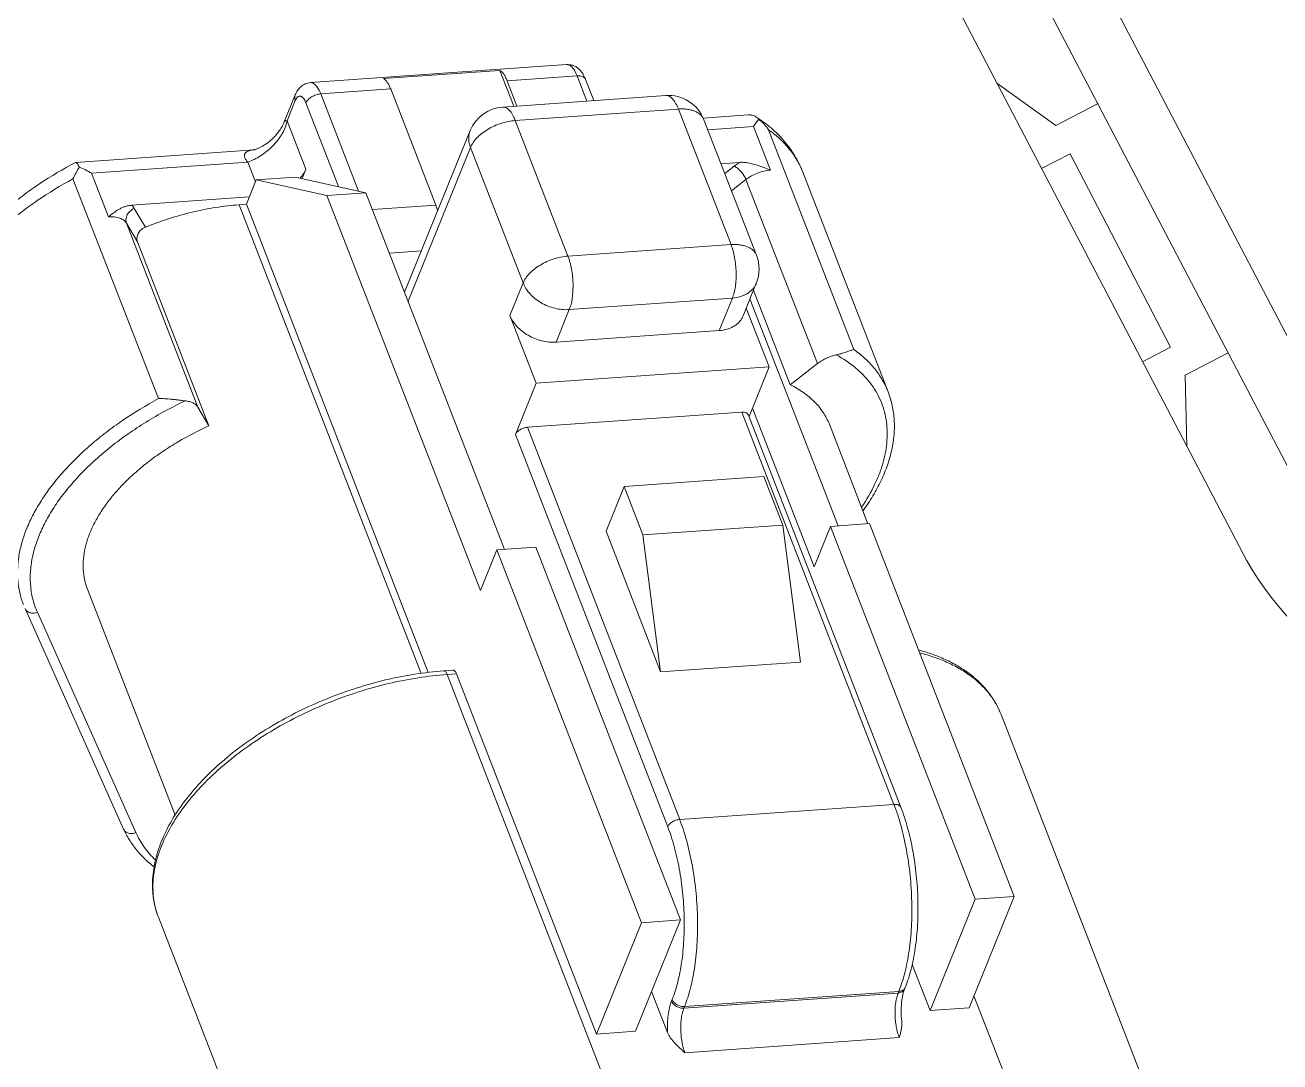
# Model space of a CAD drawing. Header units: millimetres. Extents: x 1762 to 3573, y 2019 to 2959.
# Drawn here: x 2197.51 to 2222.65, y 2319.05 to 2339.83 of the extents above; entities that cross this region are included whole.
import ezdxf

# ---------------------------------------------------------------- set-up
doc = ezdxf.new("R2010")
doc.units = ezdxf.units.MM
doc.layers.add('护套层', color=3, linetype='Continuous', lineweight=0)
doc.styles.add('技术要求及剖视用', font='gbenor.shx', dxfattribs={"width": 0.7, "bigfont": 'gbcbig.shx'})

# ---------------------------------------------------------------- blocks, each defined once
blk = doc.blocks.new('DeutschDT06-3S-P006(电阻)-Out21530997')
at = {"linetype": 'Continuous'}
for p, q in [((-1.621, 34.718), (-6.755, 34.355)), ((-2.957, 34.602), (-5.291, 34.438)), ((-2.678, 33.882), (-2.957, 34.602)), ((-1.411, 34.492), (-2.811, 34.393)), ((-1.215, 33.985), (-1.411, 34.492)), ((-5.145, 34.228), (-6.545, 34.129)), ((-4.241, 31.898), (-5.145, 34.228)), ((-2.615, 33.887), (-2.811, 34.393)), ((-1.075, 33.995), (-1.24, 34.421)), ((-7.278, 33.568), (-7.059, 34.108)), ((-7.222, 33.589), (-7.057, 33.996)), ((-6.845, 33.95), (-6.193, 32.27)), ((-6.545, 34.129), (-5.789, 32.182)), ((0.367, 34.097), (-2.901, 33.866)), ((0.619, 33.826), (-2.648, 33.595)), ((1.674, 31.108), (0.619, 33.826)), ((2.022, 33.709), (1.117, 33.645)), ((-7.278, 33.568), (-7.278, 33.568)), ((-6.846, 32.618), (-7.222, 33.589)), ((-2.648, 33.595), (-1.593, 30.877)), ((2.186, 30.895), (1.131, 33.613)), ((2.125, 33.475), (1.209, 33.41)), ((2.125, 33.475), (2.464, 32.601)), ((-4.868, 30.155), (-3.553, 33.393)), ((4.136, 29.004), (2.425, 33.411)), ((-7.884, 33.009), (-11.457, 32.757)), ((-4.798, 29.975), (-3.547, 33.057)), ((-3.547, 33.057), (-2.492, 30.339)), ((-8.008, 32.759), (-11.14, 32.538)), ((-7.855, 32.365), (-8.008, 32.759)), ((1.846, 32.757), (1.473, 32.731)), ((-10.8, 31.665), (-11.14, 32.538)), ((-7.057, 32.461), (-7.839, 32.406)), ((-7.057, 32.461), (-5.642, 32.149)), ((-6.922, 32.431), (-6.846, 32.618)), ((1.549, 32.534), (1.739, 32.683)), ((4.821, 28.155), (3.111, 32.562)), ((-11.511, 32.427), (-9.801, 28.02)), ((-8.037, 31.917), (-7.839, 32.406)), ((-7.839, 32.406), (-6.424, 32.094)), ((1.684, 32.186), (1.972, 32.412)), ((1.972, 32.412), (3.404, 28.723)), ((-7.978, 32.063), (-10.334, 31.897)), ((-5.642, 32.149), (-6.424, 32.094)), ((-6.424, 32.094), (-3.349, 24.173)), ((-5.642, 32.149), (-2.866, 24.998)), ((-10.283, 31.834), (-10.061, 31.458)), ((-8.184, 31.906), (-8.037, 31.917)), ((-4.538, 22.513), (-8.184, 31.906)), ((-8.037, 31.917), (-4.395, 22.532)), ((-5.51, 31.809), (-4.241, 31.898)), ((-10.438, 31.535), (-9.007, 27.847)), ((-10.438, 31.535), (-10.219, 31.164)), ((-10.219, 31.164), (-8.787, 27.475)), ((-5.172, 30.938), (-4.531, 30.983)), ((-1.593, 30.877), (1.674, 31.108)), ((-2.492, 30.339), (-2.757, 29.687)), ((1.917, 29.681), (2.181, 30.332)), ((2.125, 30.194), (2.861, 28.298)), ((-1.566, 29.806), (1.701, 30.037)), ((1.437, 29.385), (1.701, 30.037)), ((2.054, 30.019), (3.82, 25.471)), ((-2.757, 29.687), (-2.229, 28.328)), ((-1.566, 29.806), (-1.831, 29.154)), ((2.438, 28.658), (1.98, 29.837)), ((1.437, 29.385), (-1.831, 29.154)), ((2.861, 28.298), (3.404, 28.723)), ((2.438, 28.658), (-2.229, 28.328)), ((2.035, 27.664), (2.438, 28.658)), ((-2.229, 28.328), (-2.646, 27.301)), ((-9.007, 27.847), (-8.787, 27.475)), ((1.888, 27.748), (-2.406, 27.445)), ((4.939, 19.886), (1.888, 27.748)), ((5.076, 19.829), (2.024, 27.691)), ((2.101, 27.828), (3.337, 24.645)), ((-2.406, 27.445), (0.645, 19.582)), ((3.644, 27.506), (4.417, 25.513)), ((-2.646, 27.301), (0.406, 19.439)), ((2.333, 26.456), (-0.467, 26.258)), ((2.333, 26.456), (2.71, 25.486)), ((-0.831, 25.362), (-0.467, 26.258)), ((-0.467, 26.258), (-0.09, 25.288)), ((2.71, 25.486), (-0.09, 25.288)), ((2.71, 25.486), (3.064, 22.74)), ((3.337, 24.645), (3.668, 25.46)), ((3.668, 25.46), (4.449, 25.515)), ((3.668, 25.46), (6.569, 17.986)), ((4.449, 25.515), (7.35, 18.041)), ((0.264, 22.542), (-0.831, 25.362)), ((-0.09, 25.288), (0.264, 22.542)), ((-3.349, 24.173), (-3.018, 24.988)), ((-2.237, 25.043), (-3.018, 24.988)), ((-3.018, 24.988), (-0.117, 17.513)), ((-2.237, 25.043), (0.664, 17.569)), ((-11.221, 24.201), (-9.463, 19.672)), ((-10.496, 19.391), (-12.471, 23.81)), ((-10.25, 19.319), (-12.225, 23.738)), ((3.064, 22.74), (0.264, 22.542)), ((-3.894, 22.575), (-4.08, 22.562)), ((-3.827, 22.503), (-4.012, 22.49)), ((-0.705, 13.967), (-4.012, 22.49)), ((-3.827, 22.503), (-1.024, 15.281)), ((7.085, 21.686), (10.13, 13.843)), ((4.939, 19.886), (0.645, 19.582)), ((6.569, 17.986), (5.662, 15.753)), ((7.35, 18.041), (6.444, 15.808)), ((6.569, 17.986), (7.35, 18.041)), ((-9.799, 17.622), (-6.763, 9.8)), ((-0.117, 17.513), (-1.024, 15.281)), ((0.664, 17.569), (-0.242, 15.336)), ((0.664, 17.569), (-0.117, 17.513)), ((5.304, 16.675), (5.662, 15.753)), ((0.083, 16.136), (0.402, 15.313)), ((5.022, 16.104), (0.728, 15.8)), ((5.036, 16.136), (0.742, 15.833)), ((5.022, 16.104), (5.036, 16.136)), ((5.15, 16.182), (5.164, 16.215)), ((0.495, 15.975), (0.481, 15.942)), ((7.134, 14.521), (6.541, 16.048)), ((0.742, 15.833), (0.728, 15.8)), ((5.662, 15.753), (6.444, 15.808)), ((-0.242, 15.336), (-1.024, 15.281)), ((5.045, 15.211), (0.751, 14.908))]:
    blk.add_line(p, q, dxfattribs=at)
for points in [[(-7.869, 33.013), (-7.861, 33.015), (-7.851, 33.018), (-7.841, 33.022), (-7.83, 33.026), (-7.818, 33.031), (-7.806, 33.036), (-7.793, 33.041), (-7.78, 33.047), (-7.766, 33.054), (-7.752, 33.061), (-7.738, 33.069), (-7.723, 33.077), (-7.708, 33.085), (-7.694, 33.094), (-7.679, 33.103), (-7.663, 33.113), (-7.648, 33.123), (-7.633, 33.134), (-7.617, 33.145), (-7.601, 33.157), (-7.586, 33.17), (-7.57, 33.183), (-7.554, 33.196), (-7.538, 33.21), (-7.521, 33.225), (-7.505, 33.241), (-7.489, 33.257), (-7.472, 33.274), (-7.456, 33.292), (-7.44, 33.31), (-7.424, 33.329), (-7.408, 33.348), (-7.392, 33.369), (-7.377, 33.39), (-7.362, 33.411), (-7.348, 33.433), (-7.334, 33.456), (-7.321, 33.479), (-7.308, 33.503), (-7.296, 33.527), (-7.285, 33.552), (-7.278, 33.568)], [(-7.888, 33.008), (-7.887, 33.008), (-7.885, 33.009), (-7.881, 33.01)], [(-7.881, 33.01), (-7.875, 33.011), (-7.869, 33.013)]]:
    blk.add_lwpolyline(points, dxfattribs=at)
for centre, radius, start, end in [((0.42, 33.337), 0.762, 21.2129, 94.0402), ((-2.847, 33.106), 0.762, 94.041, 157.9015), ((1.485, 32.733), 1.16, 35.7883, 49.9809), ((1.475, 30.619), 0.762, 337.9015, 21.2118)]:
    blk.add_arc(centre, radius, start, end, dxfattribs=at)
for points, knots in [([(-1.621, 34.718), (-1.599, 34.719), (-1.554, 34.717), (-1.489, 34.701), (-1.43, 34.672), (-1.378, 34.633), (-1.334, 34.588), (-1.297, 34.536), (-1.266, 34.48), (-1.248, 34.441), (-1.24, 34.421)], [0, 0, 0, 0, 0.12941, 0.2578, 0.38424, 0.508212, 0.63009, 0.751355, 0.874036, 1, 1, 1, 1]), ([(-1.411, 34.492), (-1.418, 34.509), (-1.432, 34.542), (-1.456, 34.589), (-1.481, 34.628), (-1.508, 34.662), (-1.535, 34.688), (-1.563, 34.706), (-1.592, 34.717), (-1.612, 34.718), (-1.621, 34.718)], [0, 0, 0, 0, 0.1728, 0.33189, 0.476365, 0.605859, 0.720776, 0.822578, 0.914149, 1, 1, 1, 1]), ([(-2.957, 34.602), (-2.943, 34.594), (-2.914, 34.57), (-2.876, 34.523), (-2.841, 34.463), (-2.821, 34.417), (-2.811, 34.393)], [0, 0, 0, 0, 0.194267, 0.425119, 0.694383, 1, 1, 1, 1]), ([(-1.24, 34.421), (-1.243, 34.427), (-1.249, 34.438), (-1.263, 34.454), (-1.28, 34.467), (-1.309, 34.482), (-1.354, 34.492), (-1.391, 34.493), (-1.411, 34.492)], [0, 0, 0, 0, 0.099766, 0.20308, 0.312912, 0.431323, 0.696865, 1, 1, 1, 1]), ([(-7.059, 34.108), (-7.046, 34.139), (-7.023, 34.184), (-6.983, 34.238), (-6.947, 34.275), (-6.905, 34.306), (-6.859, 34.331), (-6.808, 34.348), (-6.773, 34.354), (-6.755, 34.355)], [0, 0, 0, 0, 0.242487, 0.364534, 0.4883, 0.614075, 0.741644, 0.8705, 1, 1, 1, 1]), ([(-6.755, 34.355), (-6.746, 34.356), (-6.726, 34.354), (-6.698, 34.343), (-6.669, 34.325), (-6.642, 34.299), (-6.615, 34.266), (-6.59, 34.226), (-6.566, 34.18), (-6.552, 34.146), (-6.545, 34.129)], [0, 0, 0, 0, 0.085851, 0.177422, 0.279224, 0.394141, 0.523635, 0.66811, 0.8272, 1, 1, 1, 1]), ([(-5.291, 34.438), (-5.276, 34.429), (-5.248, 34.406), (-5.21, 34.359), (-5.175, 34.298), (-5.155, 34.252), (-5.145, 34.228)], [0, 0, 0, 0, 0.194267, 0.425119, 0.694383, 1, 1, 1, 1]), ([(-7.057, 33.996), (-7.061, 34.006), (-7.066, 34.025), (-7.07, 34.054), (-7.068, 34.082), (-7.062, 34.1), (-7.059, 34.108)], [0, 0, 0, 0, 0.26443, 0.517082, 0.760916, 1, 1, 1, 1]), ([(-7.057, 33.996), (-7.051, 34.011), (-7.041, 34.031), (-7.024, 34.054), (-7.011, 34.068), (-6.997, 34.077), (-6.983, 34.084), (-6.968, 34.086), (-6.953, 34.084), (-6.938, 34.079), (-6.923, 34.07), (-6.909, 34.058), (-6.889, 34.036), (-6.866, 34), (-6.852, 33.967), (-6.845, 33.95)], [0, 0, 0, 0, 0.145096, 0.207534, 0.263662, 0.314379, 0.361141, 0.405958, 0.451174, 0.499062, 0.551457, 0.609621, 0.67429, 0.823974, 1, 1, 1, 1]), ([(-6.845, 33.95), (-6.84, 33.961), (-6.827, 33.983), (-6.802, 34.015), (-6.768, 34.044), (-6.73, 34.071), (-6.686, 34.093), (-6.64, 34.111), (-6.593, 34.123), (-6.561, 34.128), (-6.545, 34.129)], [0, 0, 0, 0, 0.100259, 0.211878, 0.333776, 0.463722, 0.598744, 0.735454, 0.87033, 1, 1, 1, 1]), ([(0.367, 34.097), (0.378, 34.098), (0.401, 34.096), (0.436, 34.083), (0.47, 34.061), (0.503, 34.03), (0.535, 33.99), (0.565, 33.942), (0.594, 33.887), (0.611, 33.847), (0.619, 33.826)], [0, 0, 0, 0, 0.085851, 0.177422, 0.279224, 0.394141, 0.523635, 0.668109, 0.8272, 1, 1, 1, 1]), ([(-2.901, 33.866), (-2.889, 33.867), (-2.866, 33.865), (-2.831, 33.853), (-2.797, 33.83), (-2.764, 33.799), (-2.732, 33.759), (-2.702, 33.712), (-2.673, 33.656), (-2.657, 33.616), (-2.648, 33.595)], [0, 0, 0, 0, 0.085851, 0.177422, 0.279224, 0.394141, 0.523635, 0.668109, 0.8272, 1, 1, 1, 1]), ([(1.131, 33.613), (1.124, 33.631), (1.105, 33.667), (1.064, 33.713), (1.011, 33.753), (0.948, 33.785), (0.876, 33.808), (0.796, 33.823), (0.709, 33.83), (0.649, 33.828), (0.619, 33.826)], [0, 0, 0, 0, 0.099671, 0.202887, 0.312614, 0.430913, 0.558882, 0.696771, 0.844137, 1, 1, 1, 1]), ([(2.172, 33.671), (2.161, 33.678), (2.138, 33.69), (2.1, 33.703), (2.061, 33.709), (2.035, 33.71), (2.022, 33.709)], [0, 0, 0, 0, 0.253625, 0.502022, 0.749436, 1, 1, 1, 1]), ([(-7.222, 33.589), (-7.231, 33.544), (-7.258, 33.452), (-7.321, 33.322), (-7.407, 33.197), (-7.509, 33.081), (-7.626, 32.977), (-7.75, 32.887), (-7.878, 32.814), (-7.965, 32.775), (-8.008, 32.759)], [0, 0, 0, 0, 0.116275, 0.238611, 0.366196, 0.497244, 0.629241, 0.759193, 0.883862, 1, 1, 1, 1]), ([(-7.222, 33.589), (-7.226, 33.59), (-7.233, 33.592), (-7.246, 33.594), (-7.257, 33.593), (-7.266, 33.588), (-7.271, 33.583), (-7.275, 33.576), (-7.277, 33.571), (-7.278, 33.568)], [0, 0, 0, 0, 0.177551, 0.32523, 0.553204, 0.653017, 0.756442, 0.870882, 1, 1, 1, 1]), ([(-3.547, 33.057), (-3.533, 33.091), (-3.495, 33.159), (-3.417, 33.253), (-3.318, 33.341), (-3.201, 33.42), (-3.071, 33.488), (-2.933, 33.541), (-2.791, 33.579), (-2.695, 33.592), (-2.648, 33.595)], [0, 0, 0, 0, 0.100257, 0.211878, 0.333776, 0.463722, 0.598744, 0.735454, 0.870332, 1, 1, 1, 1]), ([(2.23, 33.621), (2.213, 33.599), (2.177, 33.551), (2.143, 33.502), (2.125, 33.475)], [0, 0, 0, 0, 0.464597, 1, 1, 1, 1]), ([(2.23, 33.621), (2.226, 33.626), (2.208, 33.644), (2.188, 33.66), (2.172, 33.671)], [0, 0, 0, 0, 0.258293, 1, 1, 1, 1]), ([(3.111, 32.562), (3.067, 32.675), (2.959, 32.894), (2.744, 33.192), (2.48, 33.455), (2.278, 33.603), (2.172, 33.671)], [0, 0, 0, 0, 0.245988, 0.493486, 0.74419, 1, 1, 1, 1]), ([(-3.553, 33.393), (-3.563, 33.368), (-3.579, 33.314), (-3.585, 33.229), (-3.575, 33.142), (-3.558, 33.085), (-3.547, 33.057)], [0, 0, 0, 0, 0.239084, 0.482916, 0.735574, 1, 1, 1, 1]), ([(3.111, 32.562), (3.079, 32.645), (3.001, 32.807), (2.845, 33.031), (2.653, 33.236), (2.504, 33.355), (2.425, 33.411)], [0, 0, 0, 0, 0.240562, 0.485078, 0.737192, 1, 1, 1, 1]), ([(-8.008, 32.759), (-8.017, 32.769), (-8.033, 32.789), (-8.053, 32.819), (-8.067, 32.847), (-8.076, 32.874), (-8.078, 32.898), (-8.074, 32.919), (-8.065, 32.937), (-8.053, 32.952), (-8.038, 32.965), (-8.014, 32.979), (-7.98, 32.992), (-7.936, 33.003), (-7.904, 33.007), (-7.888, 33.009)], [0, 0, 0, 0, 0.10053, 0.19252, 0.27354, 0.343232, 0.402599, 0.454901, 0.503727, 0.551871, 0.601071, 0.652127, 0.760556, 0.876949, 1, 1, 1, 1]), ([(-11.461, 32.756), (-11.709, 32.625), (-12.068, 32.413), (-12.516, 32.094), (-12.828, 31.843), (-13.117, 31.581), (-13.381, 31.308), (-13.617, 31.025), (-13.825, 30.735), (-14.002, 30.437), (-14.146, 30.134), (-14.257, 29.826), (-14.33, 29.515), (-14.366, 29.203), (-14.36, 28.894), (-14.313, 28.591), (-14.253, 28.396), (-14.216, 28.301)], [0, 0, 0, 0, 0.147356, 0.219206, 0.289483, 0.357987, 0.424573, 0.489158, 0.55173, 0.612351, 0.671158, 0.728359, 0.784215, 0.83902, 0.893072, 0.94665, 1, 1, 1, 1]), ([(-11.383, 32.66), (-11.387, 32.667), (-11.394, 32.682), (-11.405, 32.702), (-11.416, 32.719), (-11.426, 32.732), (-11.434, 32.743), (-11.442, 32.751), (-11.45, 32.756), (-11.455, 32.757), (-11.457, 32.757)], [0, 0, 0, 0, 0.206115, 0.388916, 0.547864, 0.682742, 0.793749, 0.881741, 0.948839, 1, 1, 1, 1]), ([(1.739, 32.683), (1.748, 32.689), (1.782, 32.716), (1.818, 32.74), (1.846, 32.757)], [0, 0, 0, 0, 0.245623, 1, 1, 1, 1]), ([(2.464, 32.601), (2.413, 32.622), (2.313, 32.662), (2.159, 32.716), (2.028, 32.747), (1.924, 32.759), (1.872, 32.759), (1.846, 32.757)], [0, 0, 0, 0, 0.253924, 0.507386, 0.758104, 0.880798, 1, 1, 1, 1]), ([(-11.383, 32.66), (-11.407, 32.624), (-11.453, 32.547), (-11.493, 32.468), (-11.511, 32.427)], [0, 0, 0, 0, 0.488628, 1, 1, 1, 1]), ([(-11.14, 32.538), (-11.179, 32.562), (-11.258, 32.606), (-11.341, 32.643), (-11.383, 32.66)], [0, 0, 0, 0, 0.505336, 1, 1, 1, 1]), ([(-6.963, 32.44), (-6.938, 32.468), (-6.893, 32.524), (-6.858, 32.587), (-6.846, 32.618)], [0, 0, 0, 0, 0.52522, 1, 1, 1, 1]), ([(1.739, 32.683), (1.75, 32.677), (1.773, 32.664), (1.807, 32.638), (1.841, 32.607), (1.873, 32.572), (1.904, 32.533), (1.931, 32.493), (1.954, 32.453), (1.967, 32.425), (1.972, 32.412)], [0, 0, 0, 0, 0.102309, 0.218704, 0.346002, 0.48029, 0.617236, 0.752361, 0.881285, 1, 1, 1, 1]), ([(1.972, 32.412), (2.006, 32.439), (2.081, 32.488), (2.203, 32.545), (2.332, 32.585), (2.42, 32.598), (2.464, 32.601)], [0, 0, 0, 0, 0.245149, 0.500299, 0.75529, 1, 1, 1, 1]), ([(-11.511, 32.427), (-11.757, 32.293), (-12.113, 32.077), (-12.557, 31.756), (-12.864, 31.506), (-13.147, 31.247), (-13.404, 30.979), (-13.632, 30.706), (-13.831, 30.429), (-13.999, 30.15), (-14.134, 29.871), (-14.235, 29.593), (-14.303, 29.319), (-14.336, 29.051), (-14.333, 28.79), (-14.295, 28.539), (-14.246, 28.379), (-14.216, 28.302)], [0, 0, 0, 0, 0.157372, 0.233706, 0.308027, 0.380051, 0.44954, 0.516301, 0.580201, 0.641176, 0.699242, 0.754504, 0.807174, 0.857572, 0.906134, 0.953402, 1, 1, 1, 1]), ([(-10.334, 31.897), (-10.358, 31.895), (-10.406, 31.889), (-10.474, 31.87), (-10.537, 31.844), (-10.614, 31.804), (-10.702, 31.744), (-10.768, 31.691), (-10.8, 31.665)], [0, 0, 0, 0, 0.138392, 0.271055, 0.398927, 0.523065, 0.76387, 1, 1, 1, 1]), ([(-10.283, 31.834), (-10.313, 31.82), (-10.368, 31.784), (-10.419, 31.719), (-10.442, 31.662), (-10.451, 31.618), (-10.45, 31.575), (-10.443, 31.548), (-10.438, 31.535)], [0, 0, 0, 0, 0.269003, 0.529336, 0.653644, 0.773107, 0.888159, 1, 1, 1, 1]), ([(-10.334, 31.897), (-10.324, 31.888), (-10.305, 31.868), (-10.29, 31.845), (-10.283, 31.834)], [0, 0, 0, 0, 0.507084, 1, 1, 1, 1]), ([(-10.061, 31.458), (-9.908, 31.52), (-9.598, 31.633), (-9.125, 31.765), (-8.654, 31.859), (-8.339, 31.895), (-8.184, 31.906)], [0, 0, 0, 0, 0.25627, 0.510226, 0.759022, 1, 1, 1, 1]), ([(-4.205, 31.787), (-4.207, 31.797), (-4.218, 31.834), (-4.23, 31.871), (-4.241, 31.898)], [0, 0, 0, 0, 0.259847, 1, 1, 1, 1]), ([(-10.8, 31.665), (-10.76, 31.667), (-10.701, 31.667), (-10.626, 31.655), (-10.576, 31.641), (-10.532, 31.622), (-10.493, 31.598), (-10.462, 31.569), (-10.445, 31.547), (-10.438, 31.535)], [0, 0, 0, 0, 0.298679, 0.436044, 0.56457, 0.684271, 0.795754, 0.900318, 1, 1, 1, 1]), ([(-10.219, 31.164), (-10.224, 31.176), (-10.231, 31.204), (-10.232, 31.246), (-10.223, 31.29), (-10.199, 31.347), (-10.148, 31.411), (-10.092, 31.445), (-10.061, 31.458)], [0, 0, 0, 0, 0.112164, 0.227494, 0.347085, 0.471297, 0.730883, 1, 1, 1, 1]), ([(2.186, 30.895), (2.178, 30.913), (2.159, 30.949), (2.119, 30.995), (2.066, 31.035), (2.003, 31.067), (1.931, 31.09), (1.851, 31.105), (1.764, 31.112), (1.704, 31.11), (1.674, 31.108)], [0, 0, 0, 0, 0.099671, 0.202887, 0.312614, 0.430912, 0.558881, 0.69677, 0.844137, 1, 1, 1, 1]), ([(1.701, 30.037), (1.715, 30.071), (1.739, 30.148), (1.763, 30.272), (1.776, 30.409), (1.777, 30.554), (1.768, 30.702), (1.747, 30.846), (1.717, 30.982), (1.689, 31.068), (1.674, 31.108)], [0, 0, 0, 0, 0.102595, 0.21915, 0.3465, 0.480754, 0.617607, 0.752604, 0.881395, 1, 1, 1, 1]), ([(-2.492, 30.339), (-2.478, 30.373), (-2.44, 30.441), (-2.363, 30.535), (-2.263, 30.623), (-2.147, 30.702), (-2.016, 30.77), (-1.878, 30.823), (-1.736, 30.861), (-1.641, 30.874), (-1.593, 30.877)], [0, 0, 0, 0, 0.100257, 0.211878, 0.333776, 0.463722, 0.598744, 0.735454, 0.870332, 1, 1, 1, 1]), ([(-1.566, 29.806), (-1.552, 29.84), (-1.528, 29.917), (-1.505, 30.041), (-1.492, 30.178), (-1.49, 30.323), (-1.499, 30.471), (-1.52, 30.615), (-1.55, 30.751), (-1.578, 30.837), (-1.593, 30.877)], [0, 0, 0, 0, 0.102595, 0.21915, 0.3465, 0.480754, 0.617607, 0.752604, 0.881395, 1, 1, 1, 1]), ([(-2.492, 30.339), (-2.477, 30.3), (-2.436, 30.222), (-2.353, 30.115), (-2.249, 30.02), (-2.128, 29.938), (-1.994, 29.873), (-1.808, 29.814), (-1.661, 29.799), (-1.566, 29.806)], [0, 0, 0, 0, 0.111639, 0.230333, 0.355149, 0.484412, 0.615964, 0.747415, 1, 1, 1, 1]), ([(1.701, 30.037), (1.756, 30.041), (1.837, 30.054), (1.936, 30.091), (2.003, 30.125), (2.061, 30.168), (2.112, 30.216), (2.152, 30.271), (2.173, 30.312), (2.181, 30.332)], [0, 0, 0, 0, 0.277389, 0.408495, 0.534423, 0.655604, 0.772815, 0.88716, 1, 1, 1, 1]), ([(-2.757, 29.687), (-2.741, 29.648), (-2.701, 29.57), (-2.618, 29.464), (-2.514, 29.368), (-2.393, 29.286), (-2.259, 29.222), (-2.073, 29.162), (-1.926, 29.147), (-1.831, 29.154)], [0, 0, 0, 0, 0.111639, 0.230333, 0.355149, 0.484412, 0.615964, 0.747415, 1, 1, 1, 1]), ([(1.437, 29.385), (1.491, 29.389), (1.572, 29.402), (1.671, 29.439), (1.738, 29.474), (1.797, 29.516), (1.847, 29.565), (1.888, 29.62), (1.908, 29.66), (1.917, 29.681)], [0, 0, 0, 0, 0.277389, 0.408495, 0.534423, 0.655604, 0.772815, 0.88716, 1, 1, 1, 1]), ([(4.136, 29.004), (4.128, 29.003), (4.11, 28.998), (4.08, 28.989), (4.045, 28.978), (3.987, 28.957), (3.921, 28.934), (3.847, 28.912), (3.805, 28.902), (3.784, 28.897)], [0, 0, 0, 0, 0.067779, 0.151851, 0.252375, 0.369477, 0.653591, 0.819866, 1, 1, 1, 1]), ([(4.136, 29.004), (4.215, 28.948), (4.363, 28.829), (4.556, 28.624), (4.711, 28.4), (4.789, 28.238), (4.821, 28.155)], [0, 0, 0, 0, 0.262808, 0.514922, 0.759438, 1, 1, 1, 1]), ([(3.404, 28.723), (3.43, 28.744), (3.488, 28.783), (3.581, 28.832), (3.68, 28.871), (3.749, 28.89), (3.784, 28.897)], [0, 0, 0, 0, 0.242006, 0.49341, 0.748173, 1, 1, 1, 1]), ([(3.784, 28.897), (3.917, 28.825), (4.106, 28.7), (4.323, 28.501), (4.461, 28.342), (4.577, 28.172), (4.67, 27.991), (4.74, 27.8), (4.785, 27.601), (4.806, 27.395), (4.803, 27.182), (4.776, 26.965), (4.726, 26.743), (4.651, 26.518), (4.518, 26.21), (4.388, 25.988), (4.29, 25.843)], [0, 0, 0, 0, 0.128064, 0.188712, 0.247565, 0.305101, 0.361861, 0.418425, 0.47538, 0.533296, 0.592696, 0.654035, 0.717689, 0.783952, 0.853032, 1, 1, 1, 1]), ([(2.861, 28.298), (2.953, 28.253), (3.126, 28.152), (3.316, 27.995), (3.442, 27.855), (3.523, 27.745), (3.591, 27.629), (3.627, 27.547), (3.644, 27.506)], [0, 0, 0, 0, 0.270889, 0.524553, 0.646384, 0.765701, 0.883291, 1, 1, 1, 1]), ([(-12.506, 23.895), (-12.536, 23.972), (-12.585, 24.132), (-12.623, 24.383), (-12.625, 24.644), (-12.593, 24.912), (-12.525, 25.186), (-12.423, 25.464), (-12.288, 25.743), (-12.121, 26.022), (-11.922, 26.299), (-11.693, 26.572), (-11.437, 26.84), (-11.154, 27.099), (-10.846, 27.349), (-10.403, 27.67), (-10.047, 27.886), (-9.801, 28.02)], [0, 0, 0, 0, 0.046598, 0.093866, 0.142428, 0.192826, 0.245496, 0.300758, 0.358824, 0.419799, 0.483699, 0.55046, 0.619949, 0.691973, 0.766294, 0.842628, 1, 1, 1, 1]), ([(-12.225, 23.738), (-12.26, 23.817), (-12.319, 23.982), (-12.366, 24.242), (-12.373, 24.514), (-12.345, 24.745), (-12.304, 24.933), (-12.249, 25.127), (-12.155, 25.372), (-12.005, 25.664), (-11.819, 25.956), (-11.599, 26.244), (-11.345, 26.526), (-11.06, 26.801), (-10.747, 27.066), (-10.408, 27.318), (-9.921, 27.637), (-9.532, 27.848), (-9.264, 27.975)], [0, 0, 0, 0, 0.045942, 0.092427, 0.140198, 0.189902, 0.215658, 0.242077, 0.297042, 0.355048, 0.416195, 0.480469, 0.54776, 0.617878, 0.690562, 0.7655, 0.84233, 1, 1, 1, 1]), ([(-9.264, 27.975), (-9.285, 27.977), (-9.328, 27.982), (-9.394, 27.991), (-9.463, 28), (-9.555, 28.011), (-9.668, 28.02), (-9.757, 28.021), (-9.801, 28.02)], [0, 0, 0, 0, 0.11663, 0.241887, 0.371088, 0.501241, 0.757203, 1, 1, 1, 1]), ([(-9.264, 27.975), (-9.235, 27.973), (-9.18, 27.964), (-9.106, 27.938), (-9.055, 27.905), (-9.024, 27.873), (-9.012, 27.856), (-9.007, 27.847)], [0, 0, 0, 0, 0.29068, 0.551962, 0.785736, 0.894682, 1, 1, 1, 1]), ([(4.318, 25.77), (4.389, 25.868), (4.52, 26.066), (4.685, 26.373), (4.793, 26.633), (4.858, 26.84), (4.908, 27.042), (4.947, 27.293), (4.951, 27.592), (4.911, 27.881), (4.856, 28.066), (4.821, 28.155)], [0, 0, 0, 0, 0.143155, 0.279972, 0.41073, 0.474019, 0.536011, 0.656473, 0.773164, 0.887248, 1, 1, 1, 1]), ([(2.024, 27.691), (2.022, 27.696), (2.017, 27.706), (2.006, 27.718), (1.992, 27.729), (1.969, 27.741), (1.933, 27.749), (1.903, 27.749), (1.888, 27.748)], [0, 0, 0, 0, 0.099766, 0.20308, 0.312912, 0.431322, 0.696864, 1, 1, 1, 1]), ([(-11.221, 24.201), (-11.245, 24.263), (-11.284, 24.394), (-11.311, 24.599), (-11.306, 24.813), (-11.277, 24.994), (-11.238, 25.14), (-11.189, 25.291), (-11.107, 25.483), (-10.981, 25.709), (-10.827, 25.935), (-10.647, 26.157), (-10.441, 26.375), (-10.212, 26.585), (-9.961, 26.788), (-9.691, 26.98), (-9.305, 27.221), (-8.998, 27.38), (-8.787, 27.475)], [0, 0, 0, 0, 0.045496, 0.091771, 0.139541, 0.18941, 0.215295, 0.241867, 0.297183, 0.355565, 0.417071, 0.481654, 0.549173, 0.619413, 0.692096, 0.76689, 0.843422, 1, 1, 1, 1]), ([(-2.406, 27.445), (-2.432, 27.443), (-2.484, 27.433), (-2.543, 27.406), (-2.585, 27.377), (-2.612, 27.354), (-2.632, 27.329), (-2.642, 27.31), (-2.646, 27.301)], [0, 0, 0, 0, 0.264313, 0.535856, 0.66592, 0.787929, 0.89965, 1, 1, 1, 1]), ([(-12.225, 23.738), (-12.249, 23.728), (-12.286, 23.719), (-12.337, 23.72), (-12.372, 23.727), (-12.404, 23.74), (-12.433, 23.759), (-12.455, 23.782), (-12.467, 23.801), (-12.471, 23.81)], [0, 0, 0, 0, 0.271423, 0.403284, 0.530858, 0.653723, 0.772126, 0.887026, 1, 1, 1, 1]), ([(5.434, 22.981), (5.532, 22.954), (5.724, 22.895), (5.997, 22.782), (6.247, 22.649), (6.473, 22.494), (6.673, 22.32), (6.843, 22.126), (6.983, 21.915), (7.055, 21.764), (7.085, 21.686)], [0, 0, 0, 0, 0.140951, 0.276189, 0.406068, 0.531136, 0.652123, 0.769914, 0.885514, 1, 1, 1, 1]), ([(7.085, 21.686), (7.057, 21.759), (6.989, 21.903), (6.854, 22.103), (6.689, 22.287), (6.529, 22.424), (6.387, 22.525), (6.233, 22.622), (6.022, 22.731), (5.749, 22.839), (5.556, 22.897), (5.456, 22.922)], [0, 0, 0, 0, 0.110937, 0.22348, 0.33912, 0.459152, 0.521177, 0.584668, 0.71633, 0.85469, 1, 1, 1, 1]), ([(-9.799, 17.622), (-9.822, 17.682), (-9.862, 17.804), (-9.901, 17.994), (-9.92, 18.189), (-9.918, 18.389), (-9.897, 18.591), (-9.841, 18.867), (-9.72, 19.217), (-9.505, 19.628), (-9.221, 20.033), (-8.875, 20.424), (-8.471, 20.798), (-8.017, 21.149), (-7.518, 21.471), (-6.984, 21.761), (-6.423, 22.012), (-5.843, 22.222), (-5.254, 22.386), (-4.666, 22.503), (-4.274, 22.548), (-4.08, 22.562)], [0, 0, 0, 0, 0.022701, 0.045535, 0.068628, 0.092105, 0.116084, 0.140667, 0.191959, 0.246565, 0.30474, 0.366475, 0.431533, 0.499494, 0.569792, 0.641758, 0.714649, 0.787687, 0.860088, 0.931092, 1, 1, 1, 1]), ([(-4.012, 22.49), (-4.208, 22.476), (-4.604, 22.43), (-5.198, 22.313), (-5.794, 22.147), (-6.381, 21.936), (-6.949, 21.682), (-7.491, 21.391), (-7.995, 21.066), (-8.455, 20.714), (-8.863, 20.339), (-9.212, 19.949), (-9.496, 19.548), (-9.711, 19.144), (-9.831, 18.803), (-9.887, 18.537), (-9.909, 18.343), (-9.911, 18.154), (-9.894, 17.97), (-9.858, 17.792), (-9.821, 17.678), (-9.799, 17.622)], [0, 0, 0, 0, 0.069716, 0.141678, 0.215135, 0.28928, 0.363287, 0.436333, 0.507627, 0.576441, 0.642139, 0.704212, 0.762322, 0.816349, 0.866447, 0.890185, 0.913153, 0.935469, 0.957274, 0.978727, 1, 1, 1, 1]), ([(-4.08, 22.562), (-4.077, 22.562), (-4.07, 22.562), (-4.061, 22.558), (-4.052, 22.552), (-4.04, 22.541), (-4.025, 22.52), (-4.017, 22.5), (-4.012, 22.49)], [0, 0, 0, 0, 0.085908, 0.17754, 0.27941, 0.394403, 0.668126, 1, 1, 1, 1]), ([(-3.827, 22.503), (-3.831, 22.514), (-3.84, 22.533), (-3.854, 22.554), (-3.867, 22.566), (-3.876, 22.571), (-3.885, 22.575), (-3.891, 22.575), (-3.894, 22.575)], [0, 0, 0, 0, 0.331874, 0.605596, 0.72059, 0.82246, 0.914092, 1, 1, 1, 1]), ([(5.076, 19.829), (5.074, 19.834), (5.069, 19.843), (5.058, 19.856), (5.044, 19.866), (5.021, 19.878), (4.985, 19.886), (4.955, 19.887), (4.939, 19.886)], [0, 0, 0, 0, 0.099766, 0.20308, 0.312912, 0.431323, 0.696865, 1, 1, 1, 1]), ([(5.036, 16.136), (5.059, 16.195), (5.103, 16.318), (5.159, 16.513), (5.206, 16.724), (5.244, 16.949), (5.272, 17.186), (5.296, 17.518), (5.302, 17.947), (5.268, 18.463), (5.208, 18.889), (5.141, 19.218), (5.083, 19.452), (5.016, 19.675), (4.966, 19.817), (4.939, 19.886)], [0, 0, 0, 0, 0.049418, 0.102635, 0.159354, 0.219206, 0.281766, 0.346562, 0.48079, 0.617615, 0.752584, 0.818018, 0.88138, 0.942188, 1, 1, 1, 1]), ([(5.076, 19.829), (5.102, 19.762), (5.151, 19.624), (5.215, 19.41), (5.271, 19.184), (5.335, 18.868), (5.393, 18.461), (5.425, 17.966), (5.419, 17.556), (5.395, 17.237), (5.368, 17.009), (5.331, 16.792), (5.286, 16.586), (5.231, 16.394), (5.187, 16.273), (5.164, 16.215)], [0, 0, 0, 0, 0.058214, 0.119119, 0.182354, 0.247497, 0.381589, 0.5174, 0.650765, 0.715289, 0.77775, 0.837748, 0.894942, 0.949076, 1, 1, 1, 1]), ([(-10.25, 19.319), (-10.274, 19.309), (-10.312, 19.3), (-10.362, 19.301), (-10.397, 19.308), (-10.43, 19.321), (-10.458, 19.339), (-10.481, 19.363), (-10.492, 19.382), (-10.496, 19.391)], [0, 0, 0, 0, 0.271423, 0.403284, 0.530858, 0.653723, 0.772126, 0.887026, 1, 1, 1, 1]), ([(-10.496, 19.391), (-10.463, 19.318), (-10.388, 19.176), (-10.247, 18.977), (-10.08, 18.794), (-9.954, 18.684), (-9.887, 18.632)], [0, 0, 0, 0, 0.243983, 0.490728, 0.742141, 1, 1, 1, 1]), ([(0.406, 19.439), (0.409, 19.448), (0.419, 19.466), (0.44, 19.491), (0.467, 19.515), (0.509, 19.543), (0.568, 19.57), (0.62, 19.581), (0.645, 19.582)], [0, 0, 0, 0, 0.10035, 0.212071, 0.33408, 0.464144, 0.735687, 1, 1, 1, 1]), ([(0.406, 19.439), (0.43, 19.375), (0.477, 19.244), (0.538, 19.039), (0.592, 18.822), (0.654, 18.518), (0.71, 18.125), (0.74, 17.648), (0.736, 17.252), (0.713, 16.945), (0.687, 16.726), (0.652, 16.518), (0.609, 16.323), (0.557, 16.143), (0.517, 16.029), (0.495, 15.975)], [0, 0, 0, 0, 0.057812, 0.11862, 0.181982, 0.247416, 0.382385, 0.51921, 0.653438, 0.718234, 0.780794, 0.840646, 0.897365, 0.950582, 1, 1, 1, 1]), ([(0.645, 19.582), (0.672, 19.514), (0.722, 19.371), (0.789, 19.149), (0.847, 18.915), (0.914, 18.586), (0.974, 18.16), (1.008, 17.643), (1.003, 17.215), (0.978, 16.883), (0.95, 16.646), (0.912, 16.421), (0.865, 16.21), (0.81, 16.014), (0.765, 15.891), (0.742, 15.833)], [0, 0, 0, 0, 0.057812, 0.11862, 0.181982, 0.247416, 0.382385, 0.51921, 0.653438, 0.718234, 0.780794, 0.840646, 0.897365, 0.950582, 1, 1, 1, 1]), ([(-9.857, 18.77), (-9.899, 18.81), (-9.979, 18.893), (-10.085, 19.027), (-10.177, 19.169), (-10.228, 19.268), (-10.25, 19.319)], [0, 0, 0, 0, 0.256906, 0.508204, 0.755367, 1, 1, 1, 1]), ([(5.045, 15.211), (5.032, 15.244), (5.009, 15.316), (4.984, 15.429), (4.967, 15.55), (4.959, 15.673), (4.96, 15.793), (4.971, 15.908), (4.991, 16.011), (5.011, 16.075), (5.022, 16.104)], [0, 0, 0, 0, 0.118605, 0.247396, 0.382393, 0.519245, 0.6535, 0.78085, 0.897404, 1, 1, 1, 1]), ([(5.15, 16.182), (5.146, 16.171), (5.133, 16.15), (5.103, 16.126), (5.065, 16.109), (5.037, 16.105), (5.022, 16.104)], [0, 0, 0, 0, 0.226855, 0.465046, 0.722054, 1, 1, 1, 1]), ([(5.146, 16.186), (5.14, 16.179), (5.125, 16.165), (5.099, 16.15), (5.069, 16.14), (5.047, 16.137), (5.036, 16.136)], [0, 0, 0, 0, 0.228935, 0.470679, 0.727652, 1, 1, 1, 1]), ([(5.094, 15.54), (5.087, 15.602), (5.08, 15.723), (5.086, 15.872), (5.099, 15.984), (5.113, 16.059), (5.129, 16.124), (5.143, 16.164), (5.15, 16.182)], [0, 0, 0, 0, 0.285629, 0.560014, 0.687354, 0.804924, 0.910124, 1, 1, 1, 1]), ([(5.164, 16.215), (5.163, 16.212), (5.158, 16.202), (5.151, 16.192), (5.146, 16.186)], [0, 0, 0, 0, 0.248499, 1, 1, 1, 1]), ([(0.481, 15.942), (0.473, 15.922), (0.458, 15.88), (0.432, 15.786), (0.41, 15.656), (0.398, 15.488), (0.399, 15.372), (0.402, 15.313)], [0, 0, 0, 0, 0.101975, 0.212442, 0.455535, 0.721345, 1, 1, 1, 1]), ([(0.481, 15.942), (0.49, 15.921), (0.51, 15.89), (0.546, 15.857), (0.589, 15.828), (0.65, 15.804), (0.703, 15.799), (0.728, 15.8)], [0, 0, 0, 0, 0.229722, 0.354744, 0.484222, 0.746997, 1, 1, 1, 1]), ([(0.495, 15.975), (0.503, 15.953), (0.523, 15.923), (0.559, 15.89), (0.603, 15.861), (0.664, 15.836), (0.716, 15.831), (0.742, 15.833)], [0, 0, 0, 0, 0.229722, 0.354744, 0.484222, 0.746997, 1, 1, 1, 1]), ([(0.728, 15.8), (0.717, 15.772), (0.697, 15.708), (0.677, 15.604), (0.667, 15.49), (0.665, 15.369), (0.673, 15.246), (0.69, 15.126), (0.715, 15.013), (0.738, 14.941), (0.751, 14.908)], [0, 0, 0, 0, 0.102596, 0.21915, 0.3465, 0.480755, 0.617608, 0.752604, 0.881395, 1, 1, 1, 1]), ([(5.045, 15.211), (5.053, 15.237), (5.068, 15.291), (5.086, 15.372), (5.098, 15.455), (5.097, 15.512), (5.094, 15.54)], [0, 0, 0, 0, 0.246884, 0.494533, 0.74449, 1, 1, 1, 1]), ([(0.402, 15.313), (0.41, 15.293), (0.428, 15.255), (0.463, 15.201), (0.504, 15.149), (0.564, 15.081), (0.647, 15), (0.716, 14.939), (0.751, 14.908)], [0, 0, 0, 0, 0.114832, 0.234378, 0.357536, 0.483355, 0.740033, 1, 1, 1, 1])]:
    blk.add_open_spline(points, degree=3, knots=knots, dxfattribs=at)
blk.add_open_spline([(-11.457, 32.757), (-11.458, 32.757), (-11.46, 32.756), (-11.461, 32.756)], degree=3, dxfattribs=at)
at = {"layer": '护套层', "style": '技术要求及剖视用', "width": 0.67}
for tag, p, flags in [('备注', (-12.092, 11.408), 8), ('标号', (-12.092, 7.408), 8), ('功能', (-12.592, 3.408), 8), ('英文功能', (-12.592, -0.592), 8), ('编号', (-23.592, -4.592), 8), ('护套号', (-12.592, -4.592), 8), ('颜色', (8.408, -4.592), 9), ('厂家', (10.408, -4.592), 9), ('端子', (12.408, -4.592), 9), ('统计到BOM', (8.408, -6.592), 9), ('客户代号', (-23.592, -8.592), 8), ('配件', (-12.592, -8.592), 8), ('编码', (10.408, -8.592), 9), ('防水栓', (12.408, -8.592), 9), ('配置', (8.408, -8.592), 9), ('工序', (8.408, -10.592), 9), ('工位', (10.408, -10.592), 9), ('设计软件', (15.168, -10.592), 9), ('附件', (-12.592, -12.592), 8), ('视图', (8.408, -12.592), 9), ('方向', (10.408, -12.592), 9), ('盲栓', (12.408, -12.592), 9)]:
    blk.add_attdef(tag, p, '', height=3.5, dxfattribs=dict(at, flags=flags))
blk = doc.blocks.new('DT06-3S-P032-Out21521105156')
for p, q in [((-34.711, -26.227), (-28.765, -37.586)), ((-35.738, -26.851), (-29.591, -38.61)), ((-37.145, -27.612), (-30.969, -39.423)), ((-34.8, -30.697), (-35.976, -29.849)), ((-33.947, -30.255), (-34.8, -30.697)), ((-34.507, -31.261), (-35.083, -31.556)), ((-34.507, -31.261), (-32.498, -35.136)), ((-32.498, -35.136), (-33.057, -35.432)), ((-31.354, -35.258), (-32.206, -35.7)), ((-32.206, -35.7), (-32.17, -37.128))]:
    blk.add_line(p, q)
blk.add_arc((-25.088, -36.01), 6.799, 210, 328.4025)
at = {"layer": '护套层', "style": '技术要求及剖视用', "width": 0.67}
for tag, p, flags in [('备注', (11.427, 11.354), 8), ('标号', (11.427, 7.354), 8), ('功能', (10.927, 3.354), 8), ('英文功能', (10.927, -0.646), 8), ('厂家', (33.927, -4.646), 9), ('编号', (-0.073, -4.646), 8), ('护套号', (10.927, -4.646), 8), ('颜色', (31.927, -4.646), 9), ('端子', (35.927, -4.646), 9), ('统计到BOM', (31.927, -6.646), 9), ('客户代号', (-0.073, -8.646), 8), ('编码', (33.927, -8.646), 9), ('配件', (10.927, -8.646), 8), ('配置', (31.927, -8.646), 9), ('防水栓', (35.927, -8.646), 9), ('工序', (31.927, -10.646), 9), ('工位', (33.927, -10.646), 9), ('设计软件', (38.687, -10.646), 9), ('附件', (10.927, -12.646), 8), ('视图', (31.927, -12.646), 9), ('方向', (33.927, -12.646), 9), ('盲栓', (35.927, -12.646), 9)]:
    blk.add_attdef(tag, p, '', height=3.5, dxfattribs=dict(at, flags=flags))

msp = doc.modelspace()

# ---------------------------------------------------------------- block references
at = {"layer": '护套层'}
for name, p in [('DT06-3S-P032-Out21521105156', (2252.957, 2368.515)), ('DeutschDT06-3S-P006(电阻)-Out21530997', (2209.978, 2304.324))]:
    msp.add_blockref(name, p, dxfattribs=at)

doc.saveas('drawing.dxf')
